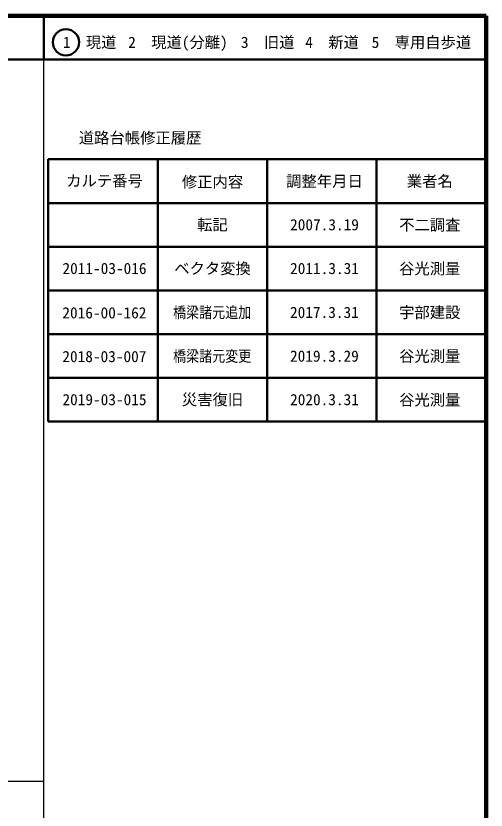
# Model space of a CAD drawing. Units: millimetres on the paper, enlarged 1000 times. Extents: x 40000 to 680000, y 20000 to 380000.
# Drawn here: x 572604 to 680000, y 198357 to 380000 of the extents above; entities that cross this region are included whole.
import ezdxf
from ezdxf.enums import TextEntityAlignment as Align

# ---------------------------------------------------------------- set-up
doc = ezdxf.new("R2010")
doc.units = ezdxf.units.MM
doc.header["$LTSCALE"] = 1000
for name, color, linetype, lineweight in [('M-TTL', 2, 'Continuous', 140), ('M-TTL-BAND', 7, 'Continuous', 25), ('M-TTL-FRAM', 2, 'Continuous', 50), ('M-TTL-LINE', 7, 'Continuous', 50)]:
    doc.layers.add(name, color=color, linetype=linetype, lineweight=lineweight)
doc.layers.add('M-TTL-TXT', color=7, linetype='Continuous')
doc.styles.add('ＭＳ ゴシック', font='')
doc.styles.get('ＭＳ ゴシック').set_extended_font_data('MS Gothic')

msp = doc.modelspace()

# ---------------------------------------------------------------- linework, layer by layer
at = {"layer": 'M-TTL'}
for p, q in [((680000, 380000), (40000, 380000)), ((680000, 20000), (680000, 380000))]:
    msp.add_line(p, q, dxfattribs=at)
at = {"layer": 'M-TTL-BAND'}
for p, q in [((579000, 20000), (579000, 370000)), ((40000, 205000), (579000, 205000))]:
    msp.add_line(p, q, dxfattribs=at)
at = {"layer": 'M-TTL-FRAM'}
for p, q in [((580000, 347197), (580000, 287197)), ((580000, 347197), (680000, 347197)), ((580000, 287197), (680000, 287197))]:
    msp.add_line(p, q, dxfattribs=at)
at = {"layer": 'M-TTL-LINE'}
for p, q in [((579000, 380000), (579000, 370000)), ((40000, 370000), (680000, 370000)), ((605000, 347197), (605000, 287197)), ((630000, 347197), (630000, 287197)), ((655000, 347197), (655000, 287197)), ((580000, 337197), (680000, 337197)), ((580000, 327197), (680000, 327197)), ((580000, 317197), (680000, 317197)), ((580000, 307197), (680000, 307197)), ((580000, 297197), (680000, 297197))]:
    msp.add_line(p, q, dxfattribs=at)
msp.add_circle((584031, 373958), 3000, dxfattribs=at)

# ---------------------------------------------------------------- texts
at = {"layer": 'M-TTL-TXT', "style": 'ＭＳ ゴシック'}
for s, p in [('1\u3000現道', (589448, 373958)), ('2\u3000現道(分離)', (609619, 373958)), ('3\u3000旧道', (630121, 373958)), ('4\u3000新道', (644824, 373958)), ('5\u3000専用自歩道', (665228, 373958)), ('道路台帳修正履歴', (600968, 352113)), ('カルテ番号', (592839, 342277)), ('修正内容', (617509, 342023)), ('調整年月日', (643089, 342197)), ('業者名', (667134, 342197)), ('転記', (617500, 332245)), ('2007.3.19', (643089, 332245)), ('不二調査', (667134, 332189)), ('2011-03-016', (592839, 322245)), ('ベクタ変換', (617509, 322245)), ('2011.3.31', (643089, 322245)), ('谷光測量', (667134, 322189)), ('2019-03-015', (592839, 292245)), ('災害復旧', (617509, 292245)), ('2020.3.31', (643089, 292245)), ('谷光測量', (667134, 292189))]:
    msp.add_text(s, height=2566, dxfattribs=at).set_placement(p, align=Align.MIDDLE_CENTER)
for s, p in [('2016-00-162', (583214, 310044)), ('2017.3.31', (635214, 310138)), ('2018-03-007', (583214, 300044)), ('2019.3.29', (635214, 300138))]:
    msp.add_text(s, height=2566, dxfattribs=at).set_placement(p, align=Align.BOTTOM_LEFT)
at = {"layer": 'M-TTL-TXT', "style": 'ＭＳ ゴシック', "width": 0.85}
for s, p in [('橋梁諸元追加', (608509, 310138)), ('橋梁諸元変更', (608509, 300138))]:
    msp.add_text(s, height=2566, dxfattribs=at).set_placement(p, align=Align.BOTTOM_LEFT)
at = {"layer": 'M-TTL-TXT', "style": 'ＭＳ ゴシック'}
for s, p in [('宇部建設', (667134, 310138)), ('谷光測量', (667134, 300138))]:
    msp.add_text(s, height=2566, dxfattribs=at).set_placement(p, align=Align.BOTTOM_CENTER)

doc.saveas('drawing.dxf')
